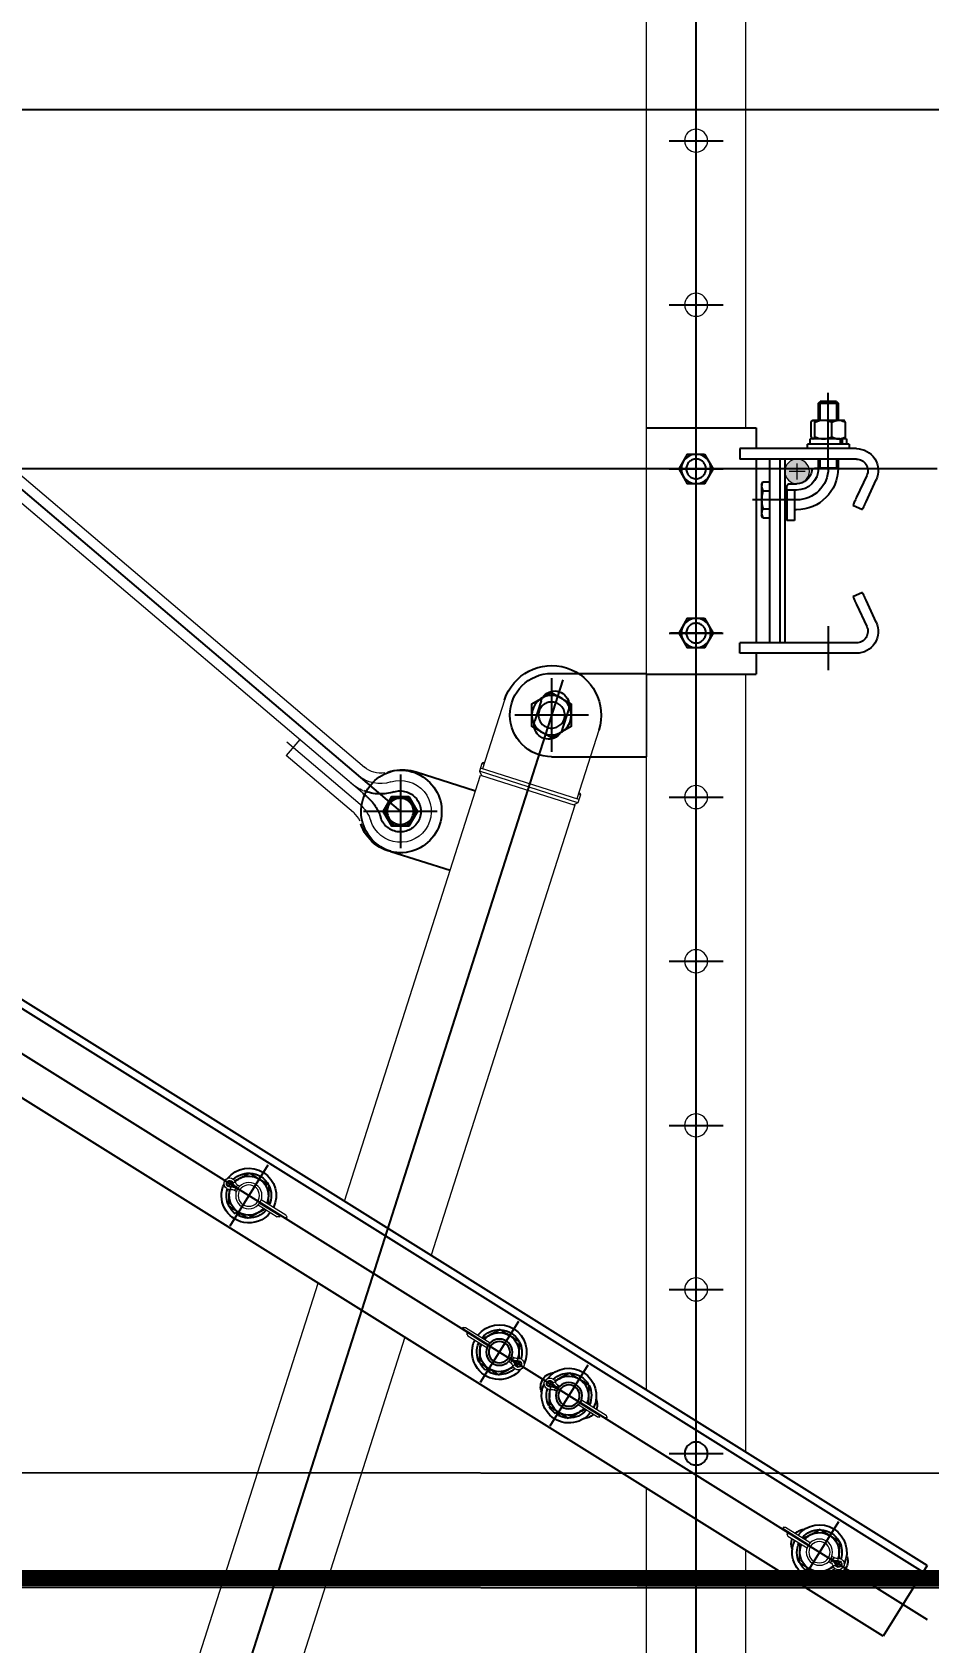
# Model space of a CAD drawing. Header units: millimetres. Extents: x -37020 to 35906, y -101 to 52234.
# Drawn here: x -51.214 to -50.667, y 321.07 to 322.052 of the extents above; entities that cross this region are included whole.
import ezdxf

# ---------------------------------------------------------------- set-up
doc = ezdxf.new("R2010")
doc.units = ezdxf.units.MM
doc.header["$PDMODE"] = 35
doc.header["$PDSIZE"] = 1
for name, pattern in [('CENTER', [50.8, 31.75, -6.35, 6.35, -6.35]), ('CENTROX2', [101.6, 63.5, -12.7, 12.7, -12.7]), ('DASHED2', [0.375, 0.25, -0.125]), ('HIDDEN', [9.525, 6.35, -3.175]), ('TRAZO_Y_PUNTO2', [12.7, 6.35, -3.175, 0, -3.175])]:
    doc.linetypes.add(name, pattern=pattern)
for name, color, linetype in [('Catenaria', 2, 'Continuous'), ('Eje unifilar', 4, 'CENTROX2'), ('ME-RIELES', 240, 'TRAZO_Y_PUNTO2'), ('unifilar VIAS Ppales', 5, 'DASHED2')]:
    doc.layers.add(name, color=color, linetype=linetype)
doc.styles.add('Romans', font='romans.shx', dxfattribs={"width": 0.8})
doc.styles.get("Standard").update_dxf_attribs({"font": 'arial.ttf'})
doc.dimstyles.get("Standard").update_dxf_attribs({"dimtxt": 0.18, "dimasz": 0.18, "dimexe": 0.18, "dimexo": 0.0625, "dimgap": 0.09, "dimtad": 0, "dimtih": 1, "dimtoh": 1, "dimdec": 4, "dimzin": 0, "dimdsep": 46, "dimtxsty": 'Standard', "dimcen": 0.09, "dimadec": 0, "dimazin": 0, "dimtfac": 1, "dimtdec": 4, "dimtofl": 0, "dimtmove": 0, "dimatfit": 3, "dimfxl": 1, "dimtolj": 1, "dimtzin": 0, "dimarcsym": 0})

# ---------------------------------------------------------------- blocks, each defined once
blk = doc.blocks.new('A$C31278')
at = {"layer": 'Catenaria'}
blk.add_hatch(color=8, dxfattribs=at).paths.add_polyline_path([(2.59141, 0.99303, -0.845661), (2.606, 0.99057, -0.990605), (2.591, 0.99043, -0.070389)])
at = {"layer": 'Catenaria', "color": 8}
for p, q in [((1.93186, 1.06994), (1.88878, 1.04302)), ((1.93186, 1.06994), (2.3558, 0.39151)), ((1.92783, 1.06743), (2.35177, 0.38899)), ((1.88878, 1.04302), (2.31272, 0.36459)), ((2.51729, 1.02685), (2.50396, 1.03306)), ((2.50664, 1.03882), (2.51997, 1.0326)), ((2.58003, 1.0326), (2.59336, 1.03882)), ((2.59604, 1.03306), (2.58271, 1.02685)), ((2.48765, 1.02672), (2.48765, 0.95574)), ((2.494, 1.02672), (2.494, 0.95574)), ((2.52477, 1.03037), (2.52208, 1.02461)), ((2.57792, 1.02461), (2.57523, 1.03037)), ((2.606, 1.02672), (2.606, 0.95574)), ((2.61235, 1.02672), (2.61235, 0.95574)), ((2.61515, 1.02227), (2.61235, 1.02227)), ((2.61515, 1.02227), (2.61515, 0.99687)), ((1.93262, 1.01589), (1.93183, 1.01441)), ((2.606, 1.01557), (2.60039, 1.01557)), ((2.61832, 1.02061), (2.61515, 1.02061)), ((2.61832, 1.01802), (2.61515, 1.01802)), ((2.61832, 1.01681), (2.61515, 1.01681)), ((2.61832, 1.02061), (2.61832, 1.01802)), ((2.61853, 1.01933), (2.61832, 1.0191)), ((2.61832, 1.01687), (2.61832, 1.01802)), ((2.61832, 1.01681), (2.61832, 0.99853)), ((2.6196, 1.02), (2.62843, 1.02)), ((2.6196, 1.01175), (2.62843, 1.01175)), ((2.6297, 1.0191), (2.6295, 1.01933)), ((2.6297, 1.01588), (2.6297, 1.0191)), ((2.6297, 1.00654), (2.6297, 1.01588)), ((2.64009, 1.01557), (2.6297, 1.01557)), ((2.64109, 1.01457), (2.64009, 1.01557)), ((2.64109, 1.01457), (2.64109, 1.00457)), ((2.60039, 1.00357), (2.606, 1.00357)), ((2.60039, 1.00148), (2.60039, 1.00357)), ((2.6196, 1.00133), (2.62843, 1.00133)), ((2.6297, 1.00023), (2.6297, 1.00654)), ((2.6297, 1.00357), (2.64009, 1.00357)), ((2.64009, 1.00357), (2.64109, 1.00457)), ((1.92931, 0.99871), (1.92776, 0.9979)), ((1.93031, 0.99712), (1.9289, 0.99607)), ((2.61235, 0.99687), (2.61515, 0.99687)), ((2.61515, 0.99853), (2.61832, 0.99853)), ((2.61832, 1.00005), (2.61853, 0.99981)), ((2.6196, 0.99914), (2.62843, 0.99914)), ((2.6295, 0.99981), (2.6297, 1.00005)), ((2.6297, 1.00005), (2.6297, 1.00023)), ((2.606, 0.98307), (2.494, 0.98307)), ((2.56859, 0.98902), (2.56859, 0.98427)), ((2.58709, 0.98902), (2.56859, 0.98902)), ((2.58709, 0.98427), (2.56859, 0.98427)), ((2.57509, 0.99027), (2.57509, 0.98902)), ((2.57509, 0.98427), (2.57509, 0.98307)), ((2.58709, 0.99027), (2.58709, 0.98427)), ((2.58709, 0.98902), (2.58709, 0.98427)), ((2.58709, 0.98305), (2.58709, 0.98427)), ((2.58709, 0.98427), (2.589, 0.98427)), ((2.591, 0.98627), (2.591, 0.99027)), ((2.606, 0.98007), (2.494, 0.98007)), ((2.494, 0.97389), (2.606, 0.97389)), ((2.57012, 0.96982), (2.57012, 0.97389)), ((2.57561, 0.96982), (2.57561, 0.97389)), ((2.58657, 0.96982), (2.58657, 0.97389)), ((2.59206, 0.96982), (2.59206, 0.97389)), ((2.48765, 0.96557), (2.475, 0.96557)), ((2.475, 0.89907), (2.475, 0.96557)), ((2.606, 0.96557), (2.494, 0.96557)), ((2.57012, 0.96982), (2.57159, 0.96898)), ((2.57286, 0.96898), (2.57159, 0.96898)), ((2.58109, 0.96898), (2.57286, 0.96898)), ((2.58932, 0.96898), (2.58109, 0.96898)), ((2.59059, 0.96898), (2.58932, 0.96898)), ((2.59059, 0.96898), (2.59206, 0.96982)), ((2.625, 0.96557), (2.61235, 0.96557)), ((2.625, 0.89907), (2.625, 0.96557)), ((2.48765, 0.95574), (2.494, 0.95574)), ((2.61235, 0.95574), (2.606, 0.95574)), ((2.4246, 0.86456), (2.4246, 0.89892)), ((2.4754, 0.85701), (2.4754, 0.89892)), ((2.0247, 0.84606), (2.02314, 0.84525)), ((2.02569, 0.84447), (2.02428, 0.84342)), ((2.05119, 0.80365), (2.04964, 0.80284)), ((2.05219, 0.80206), (2.05078, 0.80102)), ((2.41537, 0.75848), (2.40382, 0.79463)), ((2.36697, 0.74302), (2.35543, 0.77918)), ((2.14658, 0.65101), (2.14502, 0.6502)), ((2.14757, 0.64942), (2.14616, 0.64837))]:
    blk.add_line(p, q, dxfattribs=at)
at = {"layer": 'Catenaria', "color": 8, "linetype": 'CENTER'}
for p, q in [((2.33728, 0.3683), (1.89891, 1.06983)), ((2.6, 1.07597), (2.6, 0)), ((1.95849, 1.01584), (1.92133, 0.99261)), ((2.50419, 1.00957), (2.47746, 1.00957)), ((2.60039, 1.00957), (2.64646, 1.00957)), ((2.58109, 0.99027), (2.58109, 0.96346)), ((2, 0.91262), (2, 0.94552)), ((2.1, 0.91262), (2.1, 0.94552)), ((2.2, 0.91262), (2.2, 0.94552)), ((2.3, 0.91262), (2.3, 0.94552)), ((2.4, 0.91262), (2.4, 0.94552)), ((2.5, 0.91262), (2.5, 0.94552)), ((2.5, 0.94472), (2.5, 0.91342)), ((2.6, 0.91262), (2.6, 0.94552)), ((2.6, 0.91262), (2.6, 0.94552)), ((2.6, 0.94472), (2.6, 0.91342)), ((2.7, 0.91262), (2.7, 0.94552)), ((2.8, 0.91262), (2.8, 0.94552)), ((0, 0.92907), (3.07528, 0.92907)), ((2.05388, 0.86319), (2.01671, 0.83996)), ((2.45, 0.86347), (2.45, 0.81857)), ((2.47139, 0.84785), (0.314, 0.15904)), ((2.47245, 0.84102), (2.42755, 0.84102)), ((2.08038, 0.82078), (2.04321, 0.79756)), ((2.39129, 0.77129), (2.39129, 0.72638)), ((2.41374, 0.74884), (2.36884, 0.74884)), ((2.6503, 0.44402), (2.39129, 0.74884)), ((2.17576, 0.66814), (2.1386, 0.64491))]:
    blk.add_line(p, q, dxfattribs=at)
at = {"layer": 'Catenaria', "color": 8, "linetype": 'Continuous', "lineweight": 15}
for p, q in [((1.93348, 1.01103), (1.93474, 1.01182)), ((1.93422, 1.00984), (1.93348, 1.01103)), ((1.93474, 1.01182), (1.93504, 1.01201)), ((1.93474, 1.01182), (1.93537, 1.01081)), ((1.93504, 1.01201), (1.93567, 1.01101)), ((1.93535, 1.0122), (1.93505, 1.01201)), ((1.93505, 1.01201), (1.93567, 1.01101)), ((1.93661, 1.01299), (1.93535, 1.0122)), ((1.93535, 1.0122), (1.93598, 1.01119)), ((1.93661, 1.01299), (1.93736, 1.0118)), ((1.94975, 0.98499), (1.94247, 0.99664)), ((1.94384, 0.99725), (1.95123, 0.98543)), ((1.94415, 0.99744), (1.95131, 0.98598)), ((1.94415, 0.99744), (1.95343, 0.98259)), ((1.94445, 0.99764), (1.95396, 0.98242)), ((1.9456, 0.9986), (1.95501, 0.98356)), ((2.5985, 0.99545), (2.5985, 0.98569)), ((2.591, 0.99027), (2.591, 0.99056)), ((1.94115, 0.95922), (0.988, 0.95922)), ((2.475, 0.95922), (2.00105, 0.95922)), ((3.05, 0.95922), (2.625, 0.95922)), ((0.988, 0.89892), (1.97883, 0.89892)), ((2.03873, 0.89892), (3.05, 0.89892)), ((2.4754, 0.89892), (2.4246, 0.89892)), ((2.03137, 0.85854), (2.02186, 0.87376)), ((2.03274, 0.85916), (2.02334, 0.8742)), ((2.03106, 0.85836), (2.02178, 0.87321)), ((2.02232, 0.86885), (2.0296, 0.85719)), ((2.03076, 0.85816), (2.02337, 0.86998)), ((2.03106, 0.85836), (2.0239, 0.86981)), ((2.44083, 0.86974), (2.39891, 0.85636)), ((2.3951, 0.85514), (2.12081, 0.76757)), ((2.41344, 0.7977), (2.3951, 0.85514)), ((2.3966, 0.85704), (2.3953, 0.85452)), ((2.40136, 0.85856), (2.3966, 0.85704)), ((2.3966, 0.85704), (2.41576, 0.79702)), ((2.3985, 0.85765), (2.41767, 0.79763)), ((2.40177, 0.85727), (2.40136, 0.85856)), ((2.40262, 0.85791), (2.40272, 0.85758)), ((2.03986, 0.8436), (2.03923, 0.84461)), ((2.04016, 0.84379), (2.03953, 0.84479)), ((2.04016, 0.84379), (2.03954, 0.84479)), ((2.04047, 0.84398), (2.03984, 0.84499)), ((2.04173, 0.84477), (2.04047, 0.84398)), ((2.04173, 0.84477), (2.04099, 0.84595)), ((2.03785, 0.84399), (2.03859, 0.84281)), ((2.03859, 0.84281), (2.03986, 0.8436)), ((2.03986, 0.8436), (2.04016, 0.84379)), ((2.04047, 0.84398), (2.04016, 0.84379)), ((2.04259, 0.83991), (2.04091, 0.83985)), ((2.05662, 0.81677), (2.05536, 0.81598)), ((2.05536, 0.81598), (2.0561, 0.81479)), ((2.05693, 0.81696), (2.05662, 0.81677)), ((2.05662, 0.81677), (2.05725, 0.81576)), ((2.05693, 0.81696), (2.05723, 0.81715)), ((2.05693, 0.81696), (2.05755, 0.81596)), ((2.05693, 0.81696), (2.05756, 0.81596)), ((2.05723, 0.81715), (2.0585, 0.81794)), ((2.05723, 0.81715), (2.05786, 0.81614)), ((2.05924, 0.81675), (2.0585, 0.81794)), ((2.45917, 0.8123), (2.41725, 0.79892)), ((2.06435, 0.80159), (2.07163, 0.78994)), ((2.06572, 0.8022), (2.07311, 0.79038)), ((2.06603, 0.80239), (2.07319, 0.79093)), ((2.06603, 0.80239), (2.07531, 0.78754)), ((2.06633, 0.80259), (2.07584, 0.78737)), ((2.07689, 0.78851), (2.06749, 0.80355)), ((2.15378, 0.71479), (2.41344, 0.7977)), ((2.41576, 0.79702), (2.41325, 0.79832)), ((2.42052, 0.79854), (2.41576, 0.79702)), ((2.42052, 0.79854), (2.42011, 0.79983)), ((2.42107, 0.80013), (2.42117, 0.7998)), ((2.07087, 0.75162), (1.27263, 0.49676)), ((2.6413, 0.46442), (2.41819, 0.72699)), ((2.39061, 0.72021), (2.42534, 0.67935)), ((2.40256, 0.72576), (2.62341, 0.46587)), ((1.29097, 0.43932), (2.10384, 0.69885)), ((2.43502, 0.68757), (2.42534, 0.67935)), ((2.15294, 0.66331), (2.14366, 0.67816)), ((2.15325, 0.66349), (2.14374, 0.67871)), ((2.14522, 0.67915), (2.15462, 0.6641)), ((2.15148, 0.66214), (2.1442, 0.6738)), ((2.15264, 0.66311), (2.14525, 0.67493)), ((2.15294, 0.66331), (2.14578, 0.67476)), ((2.16047, 0.64776), (2.15973, 0.64894)), ((2.16174, 0.64855), (2.16047, 0.64776)), ((2.16174, 0.64855), (2.16111, 0.64956)), ((2.16204, 0.64874), (2.16142, 0.64974)), ((2.16205, 0.64874), (2.16142, 0.64974)), ((2.16235, 0.64893), (2.16172, 0.64994)), ((2.16204, 0.64874), (2.16174, 0.64855)), ((2.16205, 0.64874), (2.16235, 0.64893)), ((2.16235, 0.64893), (2.16361, 0.64972)), ((2.16287, 0.6509), (2.16361, 0.64972))]:
    blk.add_line(p, q, dxfattribs=at)
at = {"layer": 'Catenaria', "color": 8, "linetype": 'Continuous'}
for p, q in [((2.60039, 1.01557), (2.60039, 1.00357)), ((2.606, 1.01457), (2.60039, 1.01457)), ((2.64009, 1.01457), (2.6297, 1.01457)), ((2.64009, 1.00357), (2.64009, 1.01557)), ((2.60039, 1.00457), (2.606, 1.00457)), ((2.6297, 1.00457), (2.64009, 1.00457))]:
    blk.add_line(p, q, dxfattribs=at)
at = {"layer": 'Catenaria', "color": 8, "lineweight": 15}
for p, q in [((2.59362, 0.99057), (2.60338, 0.99057)), ((2.39545, 0.72432), (2.43341, 0.67965))]:
    blk.add_line(p, q, dxfattribs=at)
at = {"layer": 'Catenaria', "color": 8, "linetype": 'HIDDEN'}
for p, q in [((2.4246, 0.84102), (2.4246, 0.86456)), ((2.4754, 0.84102), (2.4754, 0.85701)), ((2.45329, 0.85126), (2.44138, 0.84745)), ((2.45862, 0.83459), (2.44671, 0.83078)), ((2.40029, 0.72844), (2.40238, 0.72598))]:
    blk.add_line(p, q, dxfattribs=at)
at = {"layer": 'Catenaria', "color": 8, "flags": 128}
for points in [[(2.51997, 1.0326), (2.52079, 1.03222), (2.52159, 1.03185), (2.52235, 1.0315), (2.52304, 1.03117), (2.52363, 1.0309), (2.52412, 1.03067), (2.52447, 1.0305), (2.52469, 1.0304), (2.52477, 1.03037)], [(2.57523, 1.03037), (2.57531, 1.0304), (2.57553, 1.0305), (2.57588, 1.03067), (2.57637, 1.0309), (2.57696, 1.03117), (2.57765, 1.0315), (2.57841, 1.03185), (2.57921, 1.03222), (2.58003, 1.0326)], [(2.52208, 1.02461), (2.52201, 1.02465), (2.52179, 1.02475), (2.52143, 1.02492), (2.52095, 1.02514), (2.52035, 1.02542), (2.51966, 1.02574), (2.51891, 1.02609), (2.51811, 1.02647), (2.51729, 1.02685)], [(2.58271, 1.02685), (2.58189, 1.02647), (2.58109, 1.02609), (2.58034, 1.02574), (2.57965, 1.02542), (2.57905, 1.02514), (2.57857, 1.02492), (2.57821, 1.02475), (2.57799, 1.02465), (2.57792, 1.02461)], [(1.93129, 1.01488), (1.93218, 1.01553), (1.93231, 1.01562)], [(1.93293, 1.01601), (1.93409, 1.01663), (1.93412, 1.01664)], [(1.93426, 1.01471), (1.9336, 1.01433), (1.93297, 1.0139)], [(2.0542, 0.82058), (2.05406, 0.82048), (2.05317, 0.81982)], [(2.05614, 0.81966), (2.05548, 0.81927), (2.05485, 0.81885)], [(2.056, 0.82159), (2.05597, 0.82158), (2.05486, 0.821)], [(2.16412, 0.64684), (2.16349, 0.64642), (2.16283, 0.64604)], [(2.1641, 0.6447), (2.16395, 0.64461), (2.16297, 0.64411)], [(2.1658, 0.64587), (2.16578, 0.64585), (2.16477, 0.64511)]]:
    blk.add_lwpolyline(points, dxfattribs=at)
at = {"layer": 'Catenaria', "color": 8, "linetype": 'Continuous', "lineweight": 15, "flags": 128}
for points in [[(1.93163, 1.01246), (1.93166, 1.01256), (1.93175, 1.01286), (1.93189, 1.01332), (1.93207, 1.01388)], [(1.93207, 1.01388), (1.93209, 1.01394), (1.93211, 1.014), (1.93213, 1.01406), (1.93214, 1.01412), (1.93216, 1.01416), (1.93217, 1.01419), (1.93217, 1.01421), (1.93217, 1.01422)], [(1.93467, 1.01551), (1.93461, 1.01552), (1.93454, 1.01553), (1.93448, 1.01554), (1.93442, 1.01554), (1.93438, 1.01555), (1.93434, 1.01556), (1.93432, 1.01556), (1.93432, 1.01556)], [(1.93614, 1.01528), (1.93604, 1.0153), (1.93573, 1.01534), (1.93525, 1.01542), (1.93467, 1.01551)], [(1.94975, 0.98499), (1.9498, 0.98496), (1.94997, 0.98487), (1.95024, 0.98473), (1.95061, 0.98453), (1.95107, 0.98429)], [(1.95107, 0.98429), (1.95112, 0.98464), (1.95117, 0.98503), (1.95123, 0.98543)], [(1.95123, 0.98543), (1.95124, 0.98551), (1.95125, 0.98559), (1.95126, 0.98567), (1.95127, 0.98575), (1.95128, 0.98581), (1.95129, 0.98587), (1.9513, 0.98592), (1.9513, 0.98595), (1.95131, 0.98598), (1.95131, 0.98598)], [(1.95396, 0.98242), (1.95388, 0.98245), (1.9538, 0.98247), (1.95373, 0.9825), (1.95366, 0.98252), (1.95359, 0.98254), (1.95354, 0.98256), (1.95349, 0.98257), (1.95346, 0.98258), (1.95344, 0.98259), (1.95343, 0.98259)], [(1.95506, 0.98207), (1.95472, 0.98218), (1.95435, 0.9823), (1.95396, 0.98242)], [(1.95501, 0.98356), (1.95501, 0.9835), (1.95501, 0.98331), (1.95503, 0.983), (1.95504, 0.98258), (1.95506, 0.98207)], [(2.02186, 0.87376), (2.02185, 0.87368), (2.02184, 0.8736), (2.02183, 0.87352), (2.02181, 0.87344), (2.02181, 0.87338), (2.0218, 0.87332), (2.02179, 0.87327), (2.02179, 0.87324), (2.02178, 0.87321), (2.02178, 0.87321)], [(2.02202, 0.8749), (2.02197, 0.87455), (2.02192, 0.87416), (2.02186, 0.87376)], [(2.02334, 0.8742), (2.02328, 0.87423), (2.02312, 0.87432), (2.02284, 0.87447), (2.02247, 0.87466), (2.02202, 0.8749)], [(2.02227, 0.87034), (2.02261, 0.87023), (2.02298, 0.87011), (2.02337, 0.86998)], [(2.02232, 0.86885), (2.02232, 0.86891), (2.02231, 0.8691), (2.0223, 0.86941), (2.02229, 0.86983), (2.02227, 0.87034)], [(2.02337, 0.86998), (2.02345, 0.86996), (2.02352, 0.86993), (2.0236, 0.86991), (2.02367, 0.86989), (2.02374, 0.86987), (2.02379, 0.86985), (2.02384, 0.86983), (2.02387, 0.86982), (2.02389, 0.86982), (2.0239, 0.86981)], [(2.03906, 0.84052), (2.03917, 0.8405), (2.03948, 0.84045), (2.03995, 0.84038), (2.04054, 0.84029)], [(2.04054, 0.84029), (2.0406, 0.84028), (2.04067, 0.84027), (2.04073, 0.84026), (2.04078, 0.84025), (2.04083, 0.84025), (2.04086, 0.84024), (2.04088, 0.84024), (2.04089, 0.84024)], [(2.04224, 0.8419), (2.04161, 0.84147), (2.04095, 0.84109)], [(2.04109, 0.83916), (2.04207, 0.83966), (2.04221, 0.83974)], [(2.04283, 0.84013), (2.0439, 0.84091), (2.04392, 0.84092)], [(2.04314, 0.84192), (2.04312, 0.84186), (2.0431, 0.84179), (2.04308, 0.84173), (2.04307, 0.84168), (2.04305, 0.84164), (2.04304, 0.8416), (2.04304, 0.84158), (2.04303, 0.84158)], [(2.04358, 0.84334), (2.04355, 0.84324), (2.04346, 0.84294), (2.04332, 0.84248), (2.04314, 0.84192)], [(2.05395, 0.81883), (2.05377, 0.81826), (2.05363, 0.81781), (2.05354, 0.81751), (2.05351, 0.81741)], [(2.05406, 0.81917), (2.05405, 0.81916), (2.05405, 0.81914), (2.05404, 0.81911), (2.05402, 0.81907), (2.05401, 0.81901), (2.05399, 0.81895), (2.05397, 0.81889), (2.05395, 0.81883)], [(2.0562, 0.82051), (2.05621, 0.82051), (2.05623, 0.82051), (2.05626, 0.8205), (2.05631, 0.82049), (2.05636, 0.82048), (2.05642, 0.82047), (2.05649, 0.82046), (2.05655, 0.82045)], [(2.05655, 0.82045), (2.05714, 0.82037), (2.05761, 0.82029), (2.05792, 0.82025), (2.05802, 0.82023)], [(2.07295, 0.78924), (2.0725, 0.78948), (2.07213, 0.78967), (2.07185, 0.78982), (2.07169, 0.78991), (2.07163, 0.78994)], [(2.07311, 0.79038), (2.07305, 0.78998), (2.073, 0.78959), (2.07295, 0.78924)], [(2.07319, 0.79093), (2.07319, 0.79092), (2.07318, 0.7909), (2.07318, 0.79087), (2.07317, 0.79082), (2.07316, 0.79076), (2.07315, 0.7907), (2.07314, 0.79062), (2.07313, 0.79054), (2.07312, 0.79046), (2.07311, 0.79038)], [(2.07531, 0.78754), (2.07532, 0.78754), (2.07534, 0.78753), (2.07537, 0.78752), (2.07542, 0.78751), (2.07547, 0.78749), (2.07554, 0.78747), (2.07561, 0.78745), (2.07569, 0.78742), (2.07576, 0.7874), (2.07584, 0.78737)], [(2.07584, 0.78737), (2.07623, 0.78724), (2.0766, 0.78713), (2.07694, 0.78701)], [(2.07694, 0.78701), (2.07692, 0.78753), (2.07691, 0.78794), (2.0769, 0.78825), (2.07689, 0.78844), (2.07689, 0.78851)], [(2.14366, 0.67816), (2.14366, 0.67816), (2.14367, 0.67819), (2.14367, 0.67822), (2.14368, 0.67827), (2.14369, 0.67833), (2.1437, 0.67839), (2.14371, 0.67847), (2.14372, 0.67855), (2.14373, 0.67863), (2.14374, 0.67871)], [(2.14374, 0.67871), (2.1438, 0.67911), (2.14385, 0.6795), (2.1439, 0.67985)], [(2.1439, 0.67985), (2.14436, 0.67961), (2.14472, 0.67941), (2.145, 0.67927), (2.14517, 0.67918), (2.14522, 0.67915)], [(2.14525, 0.67493), (2.14486, 0.67506), (2.14449, 0.67518), (2.14415, 0.67529)], [(2.14415, 0.67529), (2.14417, 0.67478), (2.14418, 0.67436), (2.14419, 0.67405), (2.1442, 0.67386), (2.1442, 0.6738)], [(2.14578, 0.67476), (2.14577, 0.67476), (2.14575, 0.67477), (2.14572, 0.67478), (2.14567, 0.6748), (2.14562, 0.67481), (2.14555, 0.67484), (2.14548, 0.67486), (2.14541, 0.67488), (2.14533, 0.67491), (2.14525, 0.67493)], [(2.16502, 0.64687), (2.1652, 0.64743), (2.16534, 0.64789), (2.16543, 0.64819), (2.16546, 0.64829)], [(2.16242, 0.64524), (2.16184, 0.64533), (2.16136, 0.6454), (2.16105, 0.64545), (2.16095, 0.64547)], [(2.16277, 0.64519), (2.16277, 0.64519), (2.16274, 0.64519), (2.16271, 0.6452), (2.16266, 0.6452), (2.16261, 0.64521), (2.16255, 0.64522), (2.16248, 0.64523), (2.16242, 0.64524)], [(2.16492, 0.64653), (2.16492, 0.64653), (2.16492, 0.64655), (2.16493, 0.64659), (2.16495, 0.64663), (2.16496, 0.64668), (2.16498, 0.64674), (2.165, 0.6468), (2.16502, 0.64687)]]:
    blk.add_lwpolyline(points, dxfattribs=at)
at = {"layer": 'Catenaria', "color": 8}
for points in [[(2.509, 0.93427), (2.5, 0.93946), (2.491, 0.93427), (2.491, 0.92387), (2.5, 0.91868), (2.509, 0.92387)], [(2.609, 0.93427), (2.6, 0.93946), (2.591, 0.93427), (2.591, 0.92387), (2.6, 0.91868), (2.609, 0.92387)], [(2.45693, 0.85302), (2.44307, 0.85302), (2.43614, 0.84102), (2.44307, 0.82902), (2.45693, 0.82902), (2.46386, 0.84102)], [(2.40029, 0.75403), (2.39129, 0.75923), (2.38229, 0.75403), (2.38229, 0.74364), (2.39129, 0.73844), (2.40029, 0.74364)]]:
    blk.add_lwpolyline(points, close=True, dxfattribs=at)
at = {"layer": 'Catenaria', "color": 8, "linetype": 'Continuous', "lineweight": 15}
for centre, radius in [((1.93991, 1.00422), 0.008), ((1.93991, 1.00422), 0.0065), ((2.5985, 0.99057), 0.0075), ((2.1, 0.92907), 0.007), ((2.2, 0.92907), 0.007), ((2.3, 0.92907), 0.007), ((2.4, 0.92907), 0.007), ((2.7, 0.92907), 0.007), ((2.8, 0.92907), 0.007), ((2.15718, 0.65652), 0.008), ((2.15718, 0.65652), 0.0065)]:
    blk.add_circle(centre, radius, dxfattribs=at)
at = {"layer": 'Catenaria', "color": 8, "linetype": 'HIDDEN'}
for centre, radius in [((2, 0.92907), 0.007), ((2.5, 0.92907), 0.006), ((2.6, 0.92907), 0.006), ((2.45, 0.84102), 0.008), ((2.39129, 0.74884), 0.008)]:
    blk.add_circle(centre, radius, dxfattribs=at)
at = {"layer": 'Catenaria', "color": 8}
for centre, radius in [((2.5, 0.92907), 0.009), ((2.6, 0.92907), 0.009), ((2.0353, 0.85157), 0.008), ((2.0353, 0.85157), 0.0065), ((2.45, 0.84102), 0.012), ((2.06179, 0.80917), 0.008), ((2.06179, 0.80917), 0.0065), ((2.39129, 0.74884), 0.009)]:
    blk.add_circle(centre, radius, dxfattribs=at)
for centre, radius, start, end in [((2.501, 1.02672), 0.01335, 65, 180), ((2.501, 1.02672), 0.007, 65, 180), ((2.599, 1.02672), 0.01335, 0, 115), ((2.599, 1.02672), 0.007, 0, 115), ((1.93461, 1.0127), 0.00875, 67.27914, 176.72086), ((1.93991, 1.00422), 0.01666, 308.3746, 115.01245), ((1.93991, 1.00422), 0.01666, 128.98755, 199.76439), ((1.93991, 1.00422), 0.0137, 136.75627, 180.28782), ((1.93991, 1.00422), 0.01191, 135.70977, 152), ((1.93991, 1.00422), 0.0137, 62.93083, 107.24373), ((1.93991, 1.00422), 0.01191, 92, 108.29023), ((1.93991, 1.00422), 0.01191, 32, 92), ((1.93991, 1.00422), 0.0137, 3.02873, 61.46007), ((2.60039, 0.99027), 0.0253, 90, 180), ((1.93991, 1.00422), 0.0137, 183.48618, 207.5), ((1.93991, 1.00422), 0.01191, 152, 212), ((1.93991, 1.00422), 0.0137, 309.75885, 0.50243), ((1.93991, 1.00422), 0.01191, 332, 32), ((2.60039, 0.99027), 0.0133, 90, 180), ((2.59839, 1.00148), 0.002, 280.11315, 0), ((1.93991, 1.00422), 0.01666, 199.76439, 295.6254), ((1.93991, 1.00422), 0.0137, 216.5, 240.86532), ((1.93991, 1.00422), 0.01191, 212, 272), ((1.93991, 1.00422), 0.0137, 243.57769, 294.24115), ((1.93991, 1.00422), 0.01191, 272, 293.06593), ((1.93991, 1.00422), 0.01191, 310.93407, 332), ((1.94521, 0.99574), 0.00875, 314.20608, 356.72086), ((2.60039, 0.99027), 0.00939, 100.11065, 179.12797), ((1.94521, 0.99574), 0.00875, 247.27914, 289.79392), ((2.589, 0.98627), 0.002, 270, 0), ((2.0353, 0.85157), 0.01666, 128.3746, 224.23561), ((2.03, 0.86006), 0.00875, 134.20608, 176.72086), ((2.03, 0.86006), 0.00875, 67.27914, 109.79392), ((2.0353, 0.85157), 0.01666, 308.98755, 115.6254), ((2.0353, 0.85157), 0.0137, 63.49757, 114.24115), ((2.45, 0.84102), 0.03015, 287.70722, 107.70722), ((2.0353, 0.85157), 0.0137, 129.75885, 180.42231), ((2.0353, 0.85157), 0.01191, 152, 212), ((2.0353, 0.85157), 0.01191, 130.93407, 152), ((2.0353, 0.85157), 0.01191, 92, 113.06593), ((2.0353, 0.85157), 0.01191, 32, 92), ((2.0353, 0.85157), 0.0137, 2.53993, 60.97127), ((2.0353, 0.85157), 0.01191, 332, 32), ((2.0353, 0.85157), 0.0137, 183.13468, 207.5), ((2.0353, 0.85157), 0.01191, 212, 272), ((2.0353, 0.85157), 0.01191, 315.70977, 332), ((2.0353, 0.85157), 0.0137, 316.75627, 1.06917), ((2.44405, 0.83912), 0.00875, 123.34719, 256.28709), ((2.45595, 0.84292), 0.00875, 304.07188, 76.28709), ((2.0353, 0.85157), 0.01666, 224.23561, 295.01245), ((2.0353, 0.85157), 0.0137, 216.5, 240.51382), ((2.0353, 0.85157), 0.0137, 243.71218, 287.24373), ((2.0353, 0.85157), 0.01191, 272, 288.29023), ((2.0406, 0.84309), 0.00875, 247.27914, 356.72086), ((2.06179, 0.80917), 0.01666, 308.3746, 115.01245), ((2.06179, 0.80917), 0.01666, 128.98755, 233.40367), ((2.06179, 0.80917), 0.0137, 136.75627, 180.42231), ((2.06179, 0.80917), 0.01191, 152, 212), ((2.06179, 0.80917), 0.01191, 135.70977, 152), ((2.06179, 0.80917), 0.0137, 63.49757, 107.24373), ((2.06179, 0.80917), 0.01191, 92, 108.29023), ((2.06179, 0.80917), 0.01191, 32, 92), ((2.06179, 0.80917), 0.0137, 2.53993, 60.97127), ((2.06179, 0.80917), 0.01191, 332, 32), ((2.06179, 0.80917), 0.0137, 183.13468, 207.5), ((2.06179, 0.80917), 0.0137, 309.75885, 1.06917), ((2.06179, 0.80917), 0.0137, 216.5, 240.51382), ((2.06179, 0.80917), 0.01191, 212, 272), ((2.06179, 0.80917), 0.01666, 233.40367, 295.6254), ((2.06179, 0.80917), 0.0137, 243.71218, 294.24115), ((2.06179, 0.80917), 0.01191, 272, 293.06593), ((2.06179, 0.80917), 0.01191, 310.93407, 332), ((2.39129, 0.75037), 0.0254, 196.805, 18.60945), ((2.15718, 0.65652), 0.01666, 128.3746, 190.59633), ((2.15718, 0.65652), 0.01666, 308.98755, 115.6254), ((2.15718, 0.65652), 0.0137, 62.93083, 114.24115), ((2.15718, 0.65652), 0.01191, 92, 113.06593), ((2.15718, 0.65652), 0.01191, 32, 92), ((2.15718, 0.65652), 0.0137, 3.02873, 61.46007), ((2.15718, 0.65652), 0.0137, 129.75885, 180.28782), ((2.15718, 0.65652), 0.01191, 152, 212), ((2.15718, 0.65652), 0.01191, 130.93407, 152), ((2.15718, 0.65652), 0.01191, 332, 32), ((2.15718, 0.65652), 0.01666, 190.59633, 295.01245), ((2.15718, 0.65652), 0.0137, 183.48618, 207.5), ((2.15718, 0.65652), 0.0137, 216.5, 240.86532), ((2.15718, 0.65652), 0.01191, 212, 272), ((2.15718, 0.65652), 0.01191, 315.70977, 332), ((2.15718, 0.65652), 0.0137, 316.75627, 0.50243), ((2.15718, 0.65652), 0.0137, 243.57769, 287.24373), ((2.15718, 0.65652), 0.01191, 272, 288.29023)]:
    blk.add_arc(centre, radius, start, end, dxfattribs=at)
at = {"layer": 'Catenaria', "color": 8, "linetype": 'Continuous', "lineweight": 15}
for centre, radius, start, end in [((1.93267, 1.01581), 0.00351, 32, 252.73362), ((1.93267, 1.01581), 0.00203, 351.26638, 252.73362), ((1.93267, 1.01581), 0.00167, 351.26638, 252.73362), ((1.93063, 1.00925), 0.00336, 32, 72.73362), ((1.93063, 1.00925), 0.00485, 32, 72.73362), ((1.93063, 1.00925), 0.00521, 32, 72.73362), ((1.93946, 1.01477), 0.00521, 171.26638, 212), ((1.93946, 1.01477), 0.00485, 171.26638, 212), ((1.93267, 1.01581), 0.00351, 351.26638, 32), ((1.93946, 1.01477), 0.00336, 171.26638, 212), ((2.40167, 0.85761), 0.001, 17.70722, 107.70722), ((2.04458, 0.84655), 0.00336, 212, 252.73362), ((2.03575, 0.84103), 0.00336, 351.26638, 32), ((2.04254, 0.83998), 0.00351, 171.26638, 32), ((2.03575, 0.84103), 0.00485, 351.26638, 32), ((2.03575, 0.84103), 0.00521, 351.26638, 32), ((2.04458, 0.84655), 0.00521, 212, 252.73362), ((2.04458, 0.84655), 0.00485, 212, 252.73362), ((2.04254, 0.83998), 0.00203, 171.26638, 72.73362), ((2.04254, 0.83998), 0.00167, 171.26638, 72.73362), ((2.04254, 0.83998), 0.00351, 32, 72.73362), ((2.05455, 0.82076), 0.00352, 351.26638, 212), ((2.05455, 0.82076), 0.00352, 212, 252.73362), ((2.05455, 0.82076), 0.00203, 351.26638, 252.73362), ((2.05455, 0.82076), 0.00167, 351.26638, 252.73362), ((2.05251, 0.8142), 0.00336, 32, 72.73362), ((2.05251, 0.8142), 0.00485, 32, 72.73362), ((2.05251, 0.8142), 0.00521, 32, 72.73362), ((2.06134, 0.81972), 0.00521, 171.26638, 212), ((2.06134, 0.81972), 0.00485, 171.26638, 212), ((2.06134, 0.81972), 0.00336, 171.26638, 212), ((2.42022, 0.7995), 0.001, 287.70722, 17.70722), ((2.42962, 0.7367), 0.015, 169.87749, 220.35578), ((2.42962, 0.7367), 0.0277, 201.74127, 220.35578), ((2.37918, 0.7105), 0.015, 40.35578, 65.02816), ((2.15763, 0.64598), 0.00336, 351.26638, 32), ((2.16442, 0.64493), 0.00352, 212, 72.73362), ((2.15763, 0.64598), 0.00485, 351.26638, 32), ((2.15763, 0.64598), 0.00521, 351.26638, 32), ((2.16646, 0.6515), 0.00521, 212, 252.73362), ((2.16646, 0.6515), 0.00485, 212, 252.73362), ((2.16646, 0.6515), 0.00336, 212, 252.73362), ((2.16442, 0.64493), 0.00352, 171.26638, 212), ((2.16442, 0.64493), 0.00203, 171.26638, 72.73362), ((2.16442, 0.64493), 0.00167, 171.26638, 72.73362)]:
    blk.add_arc(centre, radius, start, end, dxfattribs=at)
at = {"layer": 'Catenaria', "color": 8, "linetype": 'CENTER'}
blk.add_arc((2.60039, 0.99027), 0.0193, 90, 180, dxfattribs=at)
at = {"layer": 'Catenaria', "color": 8, "linetype": 'HIDDEN'}
for centre, radius, start, end in [((2.44405, 0.83912), 0.00875, 107.70722, 122.4435), ((2.45595, 0.84292), 0.00875, 77.69262, 107.70722), ((2.45, 0.84102), 0.0254, 180, 0), ((2.45595, 0.84292), 0.00875, 287.70722, 303.34719), ((2.44405, 0.83912), 0.00875, 256.28709, 287.70722), ((2.39129, 0.74884), 0.0252, 342.43319, 252.47247), ((2.39129, 0.74884), 0.0125, 342.43319, 252.47247), ((2.37918, 0.7105), 0.0277, 40.35578, 72.47247), ((2.42962, 0.7367), 0.0277, 162.43319, 201.12338)]:
    blk.add_arc(centre, radius, start, end, dxfattribs=at)
at = {"layer": 'Catenaria', "color": 8, "lineweight": 15}
for centre, radius, start, end in [((2.39129, 0.74884), 0.01885, 342.43319, 252.47247), ((2.42962, 0.7367), 0.02135, 162.43319, 220.35578), ((2.37918, 0.7105), 0.02135, 40.35578, 72.47247)]:
    blk.add_arc(centre, radius, start, end, dxfattribs=at)
at = {"layer": 'Catenaria', "color": 8}
for points, knots in [([(1.93098, 1.01281), (1.93087, 1.01258), (1.93035, 1.01161), (1.92981, 1.0106), (1.92939, 1.00982)], [0, 0, 0, 0, 0.2287917, 1, 1, 1, 1]), ([(1.93431, 1.01595), (1.93412, 1.01594), (1.93354, 1.01592), (1.93299, 1.0159), (1.93262, 1.01589)], [0, 0, 0, 0, 0.32141, 1, 1, 1, 1]), ([(1.9395, 1.01613), (1.93852, 1.01609), (1.93738, 1.01605), (1.93629, 1.01602), (1.93613, 1.01601)], [0, 0, 0, 0, 0.847161, 1, 1, 1, 1]), ([(1.94637, 1.01637), (1.9453, 1.01633), (1.94312, 1.01626), (1.94075, 1.01617), (1.93953, 1.01613), (1.9395, 1.01613)], [0, 0, 0, 0, 0.4845457, 0.9867486, 1, 1, 1, 1]), ([(1.95001, 1.01054), (1.9495, 1.01135), (1.94846, 1.01302), (1.94726, 1.01495), (1.94657, 1.01605), (1.94637, 1.01637)], [0, 0, 0, 0, 0.406635, 0.827972, 1, 1, 1, 1]), ([(2.61832, 1.01588), (2.61837, 1.01645), (2.61847, 1.01763), (2.61904, 1.01899), (2.61947, 1.01977), (2.6196, 1.02)], [0, 0, 0, 0, 0.406293, 0.82727, 1, 1, 1, 1]), ([(2.6196, 1.01175), (2.61926, 1.01239), (2.61858, 1.0137), (2.61833, 1.01512), (2.61832, 1.01586), (2.61832, 1.01588)], [0, 0, 0, 0, 0.484341, 0.986326, 1, 1, 1, 1]), ([(2.61832, 1.00654), (2.61833, 1.00666), (2.61834, 1.00744), (2.61854, 1.0089), (2.61905, 1.01051), (2.61946, 1.01145), (2.6196, 1.01175)], [0, 0, 0, 0, 0.066532, 0.435282, 0.81455, 1, 1, 1, 1]), ([(2.6196, 1.02), (2.61923, 1.01983), (2.61873, 1.0196), (2.6186, 1.01935), (2.61857, 1.01929)], [0, 0, 0, 0, 0.7373052, 1, 1, 1, 1]), ([(2.6297, 1.01588), (2.62966, 1.01645), (2.62956, 1.01763), (2.62899, 1.01899), (2.62856, 1.01977), (2.62843, 1.02)], [0, 0, 0, 0, 0.406293, 0.82727, 1, 1, 1, 1]), ([(2.62843, 1.02), (2.6288, 1.01983), (2.6293, 1.0196), (2.62943, 1.01935), (2.62946, 1.01929)], [0, 0, 0, 0, 0.7373052, 1, 1, 1, 1]), ([(2.62843, 1.01175), (2.62877, 1.01239), (2.62945, 1.0137), (2.6297, 1.01512), (2.6297, 1.01586), (2.6297, 1.01588)], [0, 0, 0, 0, 0.484341, 0.986326, 1, 1, 1, 1]), ([(2.6297, 1.00654), (2.6297, 1.00666), (2.62969, 1.00744), (2.62949, 1.0089), (2.62898, 1.01051), (2.62857, 1.01145), (2.62843, 1.01175)], [0, 0, 0, 0, 0.066532, 0.435282, 0.814551, 1, 1, 1, 1]), ([(1.92939, 1.00982), (1.92932, 1.00968), (1.92883, 1.00876), (1.92793, 1.00707), (1.92693, 1.00519), (1.92635, 1.0041), (1.92616, 1.00374)], [0, 0, 0, 0, 0.066921, 0.435837, 0.815266, 1, 1, 1, 1]), ([(1.92616, 1.00374), (1.92673, 1.00284), (1.92789, 1.00099), (1.92915, 0.99897), (1.92979, 0.99794), (1.92981, 0.99791)], [0, 0, 0, 0, 0.4845457, 0.9867481, 1, 1, 1, 1]), ([(1.95366, 1.0047), (1.95309, 1.00561), (1.95194, 1.00746), (1.95068, 1.00948), (1.95003, 1.01051), (1.95001, 1.01054)], [0, 0, 0, 0, 0.484547, 0.986748, 1, 1, 1, 1]), ([(1.95366, 1.0047), (1.95338, 1.00419), (1.95274, 1.00297), (1.95166, 1.00095), (1.95084, 0.99941), (1.95043, 0.99863)], [0, 0, 0, 0, 0.265444, 0.628072, 1, 1, 1, 1]), ([(2.6196, 1.00133), (2.61941, 1.00177), (2.61896, 1.00281), (2.61845, 1.00455), (2.61837, 1.00587), (2.61832, 1.00654)], [0, 0, 0, 0, 0.26546, 0.628076, 1, 1, 1, 1]), ([(2.61832, 1.00023), (2.61837, 1.00039), (2.61847, 1.0007), (2.61904, 1.00106), (2.61947, 1.00127), (2.6196, 1.00133)], [0, 0, 0, 0, 0.406292, 0.82727, 1, 1, 1, 1]), ([(2.62843, 1.00133), (2.62862, 1.00177), (2.62907, 1.00281), (2.62958, 1.00455), (2.62966, 1.00587), (2.6297, 1.00654)], [0, 0, 0, 0, 0.26546, 0.628076, 1, 1, 1, 1]), ([(2.6297, 1.00023), (2.62966, 1.00039), (2.62956, 1.0007), (2.62899, 1.00106), (2.62856, 1.00127), (2.62843, 1.00133)], [0, 0, 0, 0, 0.406292, 0.82727, 1, 1, 1, 1]), ([(1.92981, 0.99791), (1.93032, 0.99709), (1.93136, 0.99543), (1.93257, 0.9935), (1.93325, 0.9924), (1.93345, 0.99208)], [0, 0, 0, 0, 0.406636, 0.827972, 1, 1, 1, 1]), ([(1.93345, 0.99208), (1.93452, 0.99212), (1.9367, 0.99219), (1.93908, 0.99227), (1.9403, 0.99232), (1.94033, 0.99232)], [0, 0, 0, 0, 0.484546, 0.986748, 1, 1, 1, 1]), ([(1.94033, 0.99232), (1.94129, 0.99235), (1.94291, 0.99241), (1.94445, 0.99246), (1.94507, 0.99248)], [0, 0, 0, 0, 0.597277, 1, 1, 1, 1]), ([(1.95043, 0.99863), (1.95036, 0.99849), (1.94987, 0.99758), (1.94911, 0.99615), (1.94846, 0.99493), (1.9482, 0.99444)], [0, 0, 0, 0, 0.098345, 0.64049, 1, 1, 1, 1]), ([(2.6196, 0.99914), (2.61923, 0.99931), (2.61873, 0.99954), (2.6186, 0.99979), (2.61857, 0.99985)], [0, 0, 0, 0, 0.737305, 1, 1, 1, 1]), ([(2.62843, 0.99914), (2.62877, 0.99931), (2.62945, 0.99966), (2.6297, 1.00004), (2.6297, 1.00023), (2.6297, 1.00023)], [0, 0, 0, 0, 0.484341, 0.986326, 1, 1, 1, 1]), ([(2.57286, 0.96898), (2.5728, 0.96898), (2.57231, 0.96898), (2.57138, 0.96917), (2.57054, 0.9696), (2.57012, 0.96982)], [0, 0, 0, 0, 0.070092, 0.530785, 1, 1, 1, 1]), ([(2.57561, 0.96982), (2.57516, 0.96959), (2.57426, 0.96911), (2.57333, 0.96902), (2.57286, 0.96898)], [0, 0, 0, 0, 0.495458, 1, 1, 1, 1]), ([(2.58109, 0.96898), (2.57959, 0.96909), (2.57774, 0.96922), (2.57595, 0.96973), (2.57561, 0.96982)], [0, 0, 0, 0, 0.805745, 1, 1, 1, 1]), ([(2.58657, 0.96982), (2.58516, 0.96947), (2.58335, 0.96902), (2.5815, 0.96898), (2.58109, 0.96898)], [0, 0, 0, 0, 0.781278, 1, 1, 1, 1]), ([(2.58932, 0.96898), (2.58925, 0.96898), (2.58876, 0.96898), (2.58783, 0.96917), (2.587, 0.9696), (2.58657, 0.96982)], [0, 0, 0, 0, 0.070092, 0.5307855, 1, 1, 1, 1]), ([(2.59206, 0.96982), (2.59161, 0.96959), (2.59072, 0.96911), (2.58979, 0.96902), (2.58932, 0.96898)], [0, 0, 0, 0, 0.495458, 1, 1, 1, 1]), ([(2.04175, 0.86372), (2.04117, 0.8637), (2.0398, 0.86365), (2.0375, 0.86357), (2.03576, 0.86351), (2.03488, 0.86348)], [0, 0, 0, 0, 0.265444, 0.628072, 1, 1, 1, 1]), ([(2.04175, 0.86372), (2.04232, 0.86281), (2.04348, 0.86096), (2.04474, 0.85895), (2.04538, 0.85791), (2.0454, 0.85789)], [0, 0, 0, 0, 0.484547, 0.986748, 1, 1, 1, 1]), ([(2.02155, 0.85109), (2.02205, 0.85204), (2.02307, 0.85396), (2.02419, 0.85606), (2.02476, 0.85714), (2.02478, 0.85717)], [0, 0, 0, 0, 0.484546, 0.986748, 1, 1, 1, 1]), ([(2.02478, 0.85717), (2.02523, 0.85802), (2.02599, 0.85945), (2.02671, 0.86081), (2.027, 0.86135)], [0, 0, 0, 0, 0.597277, 1, 1, 1, 1]), ([(2.03488, 0.86348), (2.03472, 0.86347), (2.03369, 0.86344), (2.03208, 0.86338), (2.03069, 0.86333), (2.03014, 0.86331)], [0, 0, 0, 0, 0.098345, 0.64049, 1, 1, 1, 1]), ([(2.0454, 0.85789), (2.04591, 0.85707), (2.04695, 0.85541), (2.04816, 0.85347), (2.04884, 0.85237), (2.04904, 0.85205)], [0, 0, 0, 0, 0.406635, 0.827972, 1, 1, 1, 1]), ([(2.02519, 0.84526), (2.02468, 0.84608), (2.02364, 0.84774), (2.02244, 0.84968), (2.02175, 0.85078), (2.02155, 0.85109)], [0, 0, 0, 0, 0.406636, 0.827972, 1, 1, 1, 1]), ([(2.02884, 0.83943), (2.02827, 0.84034), (2.02712, 0.84218), (2.02586, 0.8442), (2.02521, 0.84524), (2.02519, 0.84526)], [0, 0, 0, 0, 0.4845457, 0.9867481, 1, 1, 1, 1]), ([(2.04581, 0.84598), (2.04536, 0.84512), (2.04482, 0.84411), (2.04431, 0.84315), (2.04423, 0.843)], [0, 0, 0, 0, 0.847161, 1, 1, 1, 1]), ([(2.04904, 0.85205), (2.04854, 0.85111), (2.04752, 0.84919), (2.0464, 0.84709), (2.04583, 0.84601), (2.04581, 0.84598)], [0, 0, 0, 0, 0.4845457, 0.9867486, 1, 1, 1, 1]), ([(2.03571, 0.83967), (2.03555, 0.83966), (2.03452, 0.83963), (2.0326, 0.83956), (2.03048, 0.83949), (2.02924, 0.83944), (2.02884, 0.83943)], [0, 0, 0, 0, 0.066921, 0.435837, 0.815266, 1, 1, 1, 1]), ([(2.0391, 0.83979), (2.03885, 0.83978), (2.03775, 0.83974), (2.0366, 0.8397), (2.03571, 0.83967)], [0, 0, 0, 0, 0.2287917, 1, 1, 1, 1]), ([(2.04805, 0.80869), (2.04855, 0.80964), (2.04957, 0.81156), (2.05069, 0.81366), (2.05126, 0.81474), (2.05127, 0.81476)], [0, 0, 0, 0, 0.484546, 0.986748, 1, 1, 1, 1]), ([(2.05127, 0.81476), (2.05173, 0.81562), (2.05227, 0.81664), (2.05278, 0.8176), (2.05286, 0.81774)], [0, 0, 0, 0, 0.847162, 1, 1, 1, 1]), ([(2.05372, 0.81936), (2.0538, 0.81952), (2.05407, 0.82003), (2.05433, 0.82051), (2.0545, 0.82084)], [0, 0, 0, 0, 0.316901, 1, 1, 1, 1]), ([(2.05619, 0.8209), (2.05603, 0.82089), (2.05545, 0.82087), (2.0549, 0.82085), (2.0545, 0.82084)], [0, 0, 0, 0, 0.272133, 1, 1, 1, 1]), ([(2.06138, 0.82108), (2.06122, 0.82107), (2.06019, 0.82104), (2.05903, 0.821), (2.0581, 0.82096), (2.05799, 0.82096)], [0, 0, 0, 0, 0.138927, 0.904789, 1, 1, 1, 1]), ([(2.06825, 0.82132), (2.06767, 0.8213), (2.06629, 0.82125), (2.064, 0.82117), (2.06226, 0.82111), (2.06138, 0.82108)], [0, 0, 0, 0, 0.265445, 0.628073, 1, 1, 1, 1]), ([(2.06825, 0.82132), (2.06882, 0.82041), (2.06997, 0.81856), (2.07123, 0.81655), (2.07188, 0.81551), (2.0719, 0.81548)], [0, 0, 0, 0, 0.4845462, 0.9867481, 1, 1, 1, 1]), ([(2.0719, 0.81548), (2.07241, 0.81467), (2.07345, 0.813), (2.07465, 0.81107), (2.07534, 0.80997), (2.07554, 0.80965)], [0, 0, 0, 0, 0.406635, 0.827972, 1, 1, 1, 1]), ([(2.05169, 0.80286), (2.05118, 0.80368), (2.05014, 0.80534), (2.04893, 0.80727), (2.04824, 0.80837), (2.04805, 0.80869)], [0, 0, 0, 0, 0.406635, 0.827972, 1, 1, 1, 1]), ([(2.07554, 0.80965), (2.07504, 0.80871), (2.07401, 0.80678), (2.0729, 0.80468), (2.07233, 0.80361), (2.07231, 0.80358)], [0, 0, 0, 0, 0.484546, 0.9867486, 1, 1, 1, 1]), ([(2.05533, 0.79703), (2.05477, 0.79793), (2.05361, 0.79978), (2.05235, 0.8018), (2.05171, 0.80283), (2.05169, 0.80286)], [0, 0, 0, 0, 0.4845462, 0.9867481, 1, 1, 1, 1]), ([(2.06221, 0.79727), (2.06205, 0.79726), (2.06102, 0.79723), (2.0591, 0.79716), (2.05697, 0.79708), (2.05574, 0.79704), (2.05533, 0.79703)], [0, 0, 0, 0, 0.066921, 0.435837, 0.815267, 1, 1, 1, 1]), ([(2.06695, 0.79743), (2.06625, 0.79741), (2.0647, 0.79735), (2.06309, 0.7973), (2.06221, 0.79727)], [0, 0, 0, 0, 0.452659, 1, 1, 1, 1]), ([(2.07231, 0.80358), (2.07186, 0.80273), (2.0711, 0.8013), (2.07038, 0.79994), (2.07008, 0.79939)], [0, 0, 0, 0, 0.597277, 1, 1, 1, 1]), ([(2.15676, 0.66843), (2.1558, 0.6684), (2.15418, 0.66834), (2.15264, 0.66829), (2.15202, 0.66826)], [0, 0, 0, 0, 0.597277, 1, 1, 1, 1]), ([(2.16364, 0.66867), (2.16257, 0.66863), (2.16039, 0.66856), (2.15801, 0.66847), (2.15679, 0.66843), (2.15676, 0.66843)], [0, 0, 0, 0, 0.484546, 0.9867486, 1, 1, 1, 1]), ([(2.16728, 0.66284), (2.16677, 0.66365), (2.16573, 0.66532), (2.16452, 0.66725), (2.16384, 0.66835), (2.16364, 0.66867)], [0, 0, 0, 0, 0.406635, 0.827972, 1, 1, 1, 1]), ([(2.14666, 0.66212), (2.14659, 0.66198), (2.1461, 0.66107), (2.1452, 0.65937), (2.1442, 0.65749), (2.14362, 0.6564), (2.14343, 0.65604)], [0, 0, 0, 0, 0.066921, 0.435837, 0.815267, 1, 1, 1, 1]), ([(2.14889, 0.6663), (2.14856, 0.66569), (2.14783, 0.66432), (2.14707, 0.6629), (2.14666, 0.66212)], [0, 0, 0, 0, 0.452659, 1, 1, 1, 1]), ([(2.17093, 0.657), (2.17036, 0.65791), (2.1692, 0.65976), (2.16794, 0.66178), (2.1673, 0.66281), (2.16728, 0.66284)], [0, 0, 0, 0, 0.4845462, 0.9867481, 1, 1, 1, 1]), ([(2.14343, 0.65604), (2.144, 0.65514), (2.14515, 0.65329), (2.14641, 0.65127), (2.14706, 0.65024), (2.14708, 0.65021)], [0, 0, 0, 0, 0.4845462, 0.9867481, 1, 1, 1, 1]), ([(2.14708, 0.65021), (2.14759, 0.64939), (2.14863, 0.64773), (2.14983, 0.6458), (2.15052, 0.6447), (2.15072, 0.64438)], [0, 0, 0, 0, 0.406635, 0.827972, 1, 1, 1, 1]), ([(2.1677, 0.65093), (2.16762, 0.65079), (2.16714, 0.64988), (2.1666, 0.64886), (2.16615, 0.64803), (2.16611, 0.64794)], [0, 0, 0, 0, 0.138927, 0.904789, 1, 1, 1, 1]), ([(2.17093, 0.657), (2.17065, 0.65649), (2.17001, 0.65527), (2.16893, 0.65325), (2.16811, 0.65171), (2.1677, 0.65093)], [0, 0, 0, 0, 0.265445, 0.628073, 1, 1, 1, 1]), ([(2.15072, 0.64438), (2.15179, 0.64442), (2.15397, 0.64449), (2.15634, 0.64457), (2.15756, 0.64462), (2.15759, 0.64462)], [0, 0, 0, 0, 0.484546, 0.986748, 1, 1, 1, 1]), ([(2.15759, 0.64462), (2.15856, 0.64465), (2.15971, 0.64469), (2.1608, 0.64473), (2.16096, 0.64474)], [0, 0, 0, 0, 0.847162, 1, 1, 1, 1]), ([(2.16279, 0.6448), (2.16297, 0.64481), (2.16355, 0.64483), (2.16409, 0.64485), (2.16447, 0.64486)], [0, 0, 0, 0, 0.316901, 1, 1, 1, 1]), ([(2.16526, 0.64635), (2.16519, 0.64621), (2.16491, 0.6457), (2.16466, 0.64521), (2.16447, 0.64486)], [0, 0, 0, 0, 0.272133, 1, 1, 1, 1])]:
    blk.add_open_spline(points, degree=3, knots=knots, dxfattribs=at)
at = {"layer": 'Catenaria', "color": 8, "linetype": 'Continuous', "lineweight": 15}
blk.add_open_spline([(2.04338, 0.8414), (2.04329, 0.84124), (2.04302, 0.84072), (2.04276, 0.84024), (2.04259, 0.83991)], degree=3, knots=[0, 0, 0, 0, 0.32141, 1, 1, 1, 1], dxfattribs=at)
blk = doc.blocks.new('*D248')
at = {"layer": 'Defpoints', "color": 0, "transparency": 16777216}
for p in [(-63.55313, 326.50437), (-17.56119, 322.40797), (-17.62343, 321.80023)]:
    blk.add_point(p, dxfattribs=at)
at = {"layer": 'Catenaria', "color": 3, "linetype": 'Continuous', "transparency": 16777216, "insert": (-37.67191, 324.84468), "char_height": 0.5, "attachment_point": 5, "rotation": 354.15213, "style": 'Romans'}
blk.add_mtext('\\A1;46.17', dxfattribs=at)

msp = doc.modelspace()

# ---------------------------------------------------------------- linework, layer by layer
at = {"layer": 'Eje unifilar'}
msp.add_line((-36.50899, 322.00445), (-51.84899, 322.00445), dxfattribs=at)
at = {"layer": 'ME-RIELES', "color": 8, "ltscale": 0.1, "const_width": 0.01}
msp.add_lwpolyline([(-342.28652, 321.123), (59.31974, 321.10445)], dxfattribs=at)
at = {"layer": 'unifilar VIAS Ppales', "color": 251, "linetype": 'Continuous', "ltscale": 10}
for p, q in [((-85.74892, 321.19157, -11.48), (-36.50899, 321.16645)), ((-85.74896, 321.12172, -11.48), (-36.50902, 321.0966))]:
    msp.add_line(p, q, dxfattribs=at)

# ---------------------------------------------------------------- block references
at = {"layer": 'Catenaria', "color": 210, "linetype": 'Continuous', "xscale": -1, "rotation": 270}
msp.add_blockref('A$C31278', (-51.73834, 319.18554), dxfattribs=at)

# ---------------------------------------------------------------- dimensions: what is measured, and where the dimension line sits
at = {"layer": 'Catenaria', "linetype": 'Continuous'}
dim = msp.add_linear_dim(base=(-17.56119, 322.40797), p1=(-63.55313, 326.50437, -11.48), p2=(-17.62343, 321.80023), angle=354.15213, dimstyle='Standard', override={"dimscale": 0.1, "dimtxt": 5, "dimasz": 2.5, "dimexe": 1, "dimexo": 1, "dimgap": 1.25, "dimtad": 1, "dimtih": 0, "dimtoh": 0, "dimdec": 2, "dimzin": 1, "dimtxsty": 'Romans', "dimcen": 1, "dimse1": 1, "dimse2": 1, "dimsd1": 1, "dimsd2": 1, "dimclrd": 2, "dimclre": 1, "dimclrt": 3, "dimaunit": 1, "dimadec": 3, "dimtdec": 2, "dimtix": 1, "dimtofl": 1, "dimatfit": 0, "dimtzin": 8}, dxfattribs=at)
dim.commit()
dim.dimension.update_dxf_attribs({"geometry": '*D248', "text_midpoint": (-37.71012, 324.47163), "dimtype": 161})

doc.saveas('drawing.dxf')
